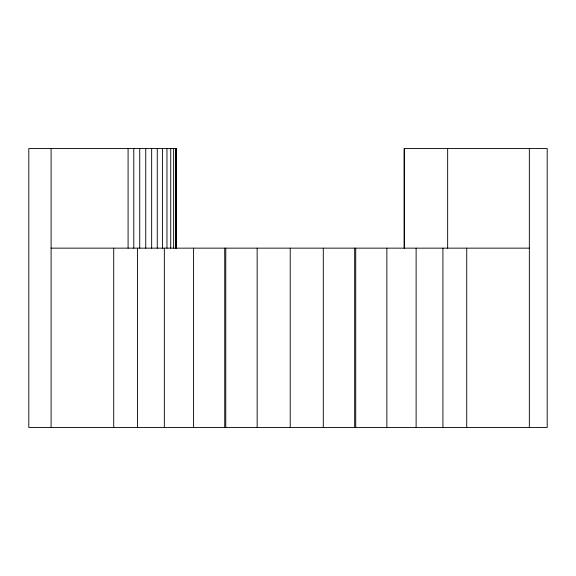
<?xml version="1.0" encoding="UTF-8"?>
<svg xmlns="http://www.w3.org/2000/svg" width="576" height="576" viewBox="0 0 576 576"><rect width="100%" height="100%" fill="white"/><g stroke="black" fill="none" stroke-linecap="round" stroke-linejoin="round"><path stroke-width="0.86" d="M51.098 248.148L529.344 248.148M529.344 148.514L529.344 427.486M466.733 248.148L466.733 427.486M447.653 148.514L447.653 248.148M442.915 248.148L442.915 427.486M416.117 248.148L416.117 427.486M404.381 148.514L404.395 248.148M404.122 248.148L404.122 148.514L547.2 148.514L547.2 427.486L28.8 427.486L28.8 148.514L176.465 148.514L176.465 248.148M386.863 248.148L386.863 427.486M355.716 248.148L355.716 427.486M354.672 248.148L354.672 427.486M323.294 248.148L323.294 427.486M290.225 248.148L290.225 427.486M257.155 248.148L257.155 427.486M225.77 248.148L225.77 427.486M224.726 248.148L224.726 427.486M193.586 248.148L193.586 427.486M176.328 148.514L176.328 248.148M176.198 148.514L176.198 248.148M175.558 148.514L175.558 248.148M173.628 148.514L173.628 248.148M170.734 148.514L170.734 248.148M166.961 148.514L166.961 248.148M164.326 248.148L164.326 427.486M162.425 148.514L162.425 248.148M157.27 148.514L157.27 248.148M151.654 148.514L151.654 248.148M145.75 148.514L145.75 248.148M139.73 148.514L139.73 248.148M137.527 248.148L137.527 427.486M133.783 148.514L133.783 248.148M128.088 148.514L128.088 248.148M113.717 248.148L113.717 427.486M51.098 148.514L51.098 427.486"/></g></svg>
